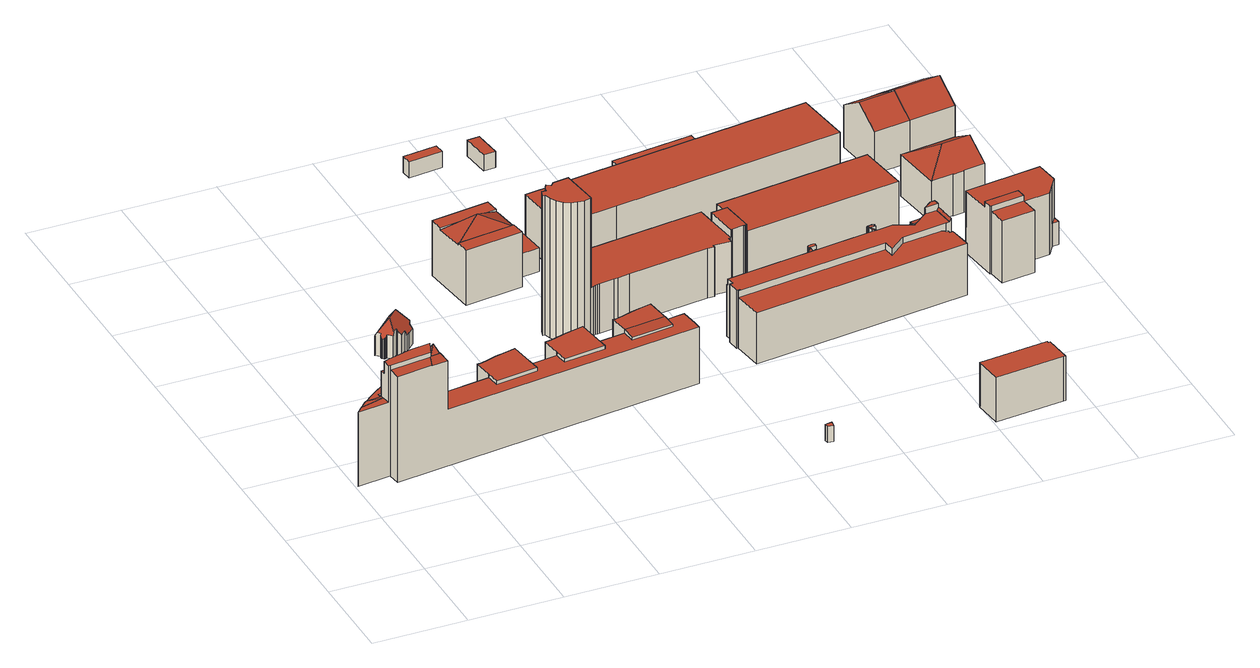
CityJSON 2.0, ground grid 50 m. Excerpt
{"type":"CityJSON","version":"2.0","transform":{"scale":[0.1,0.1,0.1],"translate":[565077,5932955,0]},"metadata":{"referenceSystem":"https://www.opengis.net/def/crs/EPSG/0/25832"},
"CityObjects":{
"building1":{"type":"Building","attributes":{"Gemeindeschluessel":"02000000","Geometrietyp2DReferenz":"3000","function":"31001_2500","roofType":"3500","measuredHeight":5.28,"storeysAboveGround":1},"geometry":[{"type":"MultiSurface","lod":"2","boundaries":[[[0,1,2,3,4]],[[2,5,3]],[[6,2,1]],[[6,7,8,5,2]],[[9,0,4,10]],[[11,8,7,12]],[[9,10,11,12]],[[11,10,4,3,5,8]],[[9,12,7,6,1,0]]],"semantics":{"surfaces":[{"type":"RoofSurface"},{"type":"WallSurface"},{"type":"GroundSurface"}],"values":[0,0,0,0,1,1,2,1,1]}}]},
"building2":{"type":"Building","attributes":{"name":"Wasserschutzpolizei","Gemeindeschluessel":"02000000","Geometrietyp2DReferenz":"3000","function":"31001_3070","roofType":"3200","measuredHeight":19.87,"storeysAboveGround":2},"geometry":[{"type":"MultiSurface","lod":"2","boundaries":[[[13,14,15,16,17,18,19,20]],[[21,22,23,24,25,26,27,28,29,30,31,14,13]],[[32,33,34,35,36,37,38,39,16,15]],[[40,20,19,41]],[[41,19,18,42]],[[42,18,17,43]],[[44,30,29,45]],[[45,29,28,46]],[[46,28,27,47]],[[47,27,26,48]],[[48,26,25,49]],[[49,25,24,50]],[[50,24,23,51]],[[51,23,22,52]],[[52,22,21,53]],[[54,55,56,57]],[[57,56,58,59]],[[59,58,60,61]],[[61,60,62,63]],[[64,65,66,67]],[[67,66,68,69]],[[69,68,70,71]],[[72,39,38,73]],[[73,38,37,74]],[[74,37,36,75]],[[75,36,35,76]],[[76,35,34,77]],[[77,34,33,78]],[[79,80,81,82]],[[82,81,83,84]],[[84,83,85,86]],[[64,67,69,71,44,45,46,47,48,49,50,51,52,53,40,41,42,43,72,73,74,75,76,77,78,54,57,59,61,63,79,82,84,86]],[[65,64,86,85]],[[80,79,63,62]],[[54,78,33,32,55]],[[44,71,70,31,30]],[[40,53,21,13,20]],[[72,43,17,16,39]],[[80,62,60,58,56,55,32,15,14,31,70,68,66,65,85,83,81]]],"semantics":{"surfaces":[{"type":"RoofSurface"},{"type":"WallSurface"},{"type":"GroundSurface"}],"values":[0,0,0,1,1,1,1,1,1,1,1,1,1,1,1,1,1,1,1,1,1,1,1,1,1,1,1,1,1,1,1,2,1,1,1,1,1,1,0]}}]},
"building3":{"type":"Building","attributes":{"Gemeindeschluessel":"02000000","Geometrietyp2DReferenz":"3000","function":"31001_2010","roofType":"1000","measuredHeight":63.84,"storeysAboveGround":16},"geometry":[{"type":"MultiSurface","lod":"2","boundaries":[[[87,88,89,90]],[[87,91,92,88]],[[93,94,95,96,97,98]],[[99,100,101,102,103,104,105,106]],[[107,108,109,110,111]],[[112,113,114,109,115]],[[116,117,118]],[[119,116,118]],[[120,121,122,123,124]],[[125,126,127]],[[116,128,117]],[[119,128,116]],[[129,130,126]],[[125,129,126]],[[131,132,133]],[[134,135,136,137,138,139]],[[90,140,141,87]],[[98,142,93]],[[143,144,145,146]],[[146,145,147,148]],[[148,147,149,150]],[[150,149,151,152]],[[152,151,153,154]],[[154,153,155,156]],[[124,157,158,120]],[[97,159,142,98]],[[96,95,160]],[[161,94,93]],[[162,106,105,163]],[[163,105,104,164]],[[110,118,117,103,102]],[[110,102,101,111]],[[109,108,115]],[[96,159,97]],[[109,114,110]],[[118,110,114,113,119]],[[165,123,122,166]],[[166,122,121,167]],[[168,127,126]],[[169,130,129,170]],[[171,132,131,172]],[[173,174,175,176]],[[176,175,177,178]],[[178,177,179,180]],[[180,179,181,182]],[[182,181,183,184]],[[184,183,185,186]],[[187,188,189,190]],[[190,189,191,192]],[[192,191,193,194]],[[195,196,197,198]],[[198,197,199,200]],[[200,199,201,202]],[[202,201,203,204]],[[205,206,207,208]],[[208,207,209,210]],[[210,209,211,212]],[[213,214,215,216]],[[216,215,217,218]],[[218,217,219,220]],[[220,219,221,222]],[[222,221,223,224]],[[224,223,225,226]],[[138,227,228,139]],[[229,136,135,230]],[[230,135,134,231]],[[231,134,139,232]],[[233,234,235,236]],[[237,238,239,240]],[[168,126,241,242,243,158,157,155,153,151,149,147,145,144,244,245,161,93,142,159,96,160]],[[193,191,189,188,246,185,183,181,179,177,175,174]],[[186,185,246,247]],[[248,193,174,173]],[[236,235,249,112,115,108,107,250]],[[251,252,253,243,242,133,132,171]],[[164,104,103,117,128,125,127,168,160,95,94,161,245,92,91,254]],[[249,235,234,255,229,230,231,232,205,208,210,212,187,190,192,194,251,171,172,256,169,170]],[[257,258,259,260,261,143,146,148,150,152,154,156,165,166,167,253,252,248,173,176,178,180,182,184,186,247,262,237,240,195,198,200,202,204,263,264,213,216,218,220,222,224,226,265,266,233,236,250]],[[162,163,164,254]],[[211,209,207,206,267,203,201,199,197,196,239,238]],[[261,260,89,88,92,245,244]],[[143,261,244,144]],[[256,172,131,133,242,241]],[[268,99,106,162,254,91,87,141]],[[257,250,107,111,101,100]],[[249,170,129,125,128,119,113,112]],[[248,252,251,194,193]],[[262,247,246,188,187,212,211]],[[203,267,263,204]],[[211,238,237,262]],[[264,263,267,206,205,232,139]],[[227,138,137,265,226,225]],[[214,213,264,139,228]],[[233,266,255,234]],[[266,265,137,136,229,255]],[[239,196,195,240]],[[241,126,130,169,256]],[[253,167,121,120,158,243]],[[165,156,155,157,124,123]],[[260,259,269,140,90,89]],[[258,257,100,99,268,270]],[[269,259,258,270]],[[214,228,227,225,223,221,219,217,215]],[[269,270,268,141,140]]],"semantics":{"surfaces":[{"type":"RoofSurface"},{"type":"WallSurface"},{"type":"GroundSurface"}],"values":[0,0,0,0,0,0,0,0,0,0,0,0,0,0,0,0,1,1,1,1,1,1,1,1,1,1,1,1,1,1,1,1,1,1,1,1,1,1,1,1,1,1,1,1,1,1,1,1,1,1,1,1,1,1,1,1,1,1,1,1,1,1,1,1,1,1,1,1,1,0,0,1,1,1,1,1,0,2,0,0,1,1,1,1,1,1,1,1,1,1,1,1,1,1,1,1,1,1,1,1,1,1,0,0]}}]},
"building4":{"type":"Building","attributes":{"Gemeindeschluessel":"02000000","Geometrietyp2DReferenz":"3000","function":"31001_2010","roofType":"3500","measuredHeight":38.04,"storeysAboveGround":7},"geometry":[{"type":"MultiSurface","lod":"2","boundaries":[[[271,272,273,274]],[[275,276,277]],[[278,275,277]],[[279,280,281,275,278]],[[282,283,284,285]],[[281,286,287,288,289,276,275]],[[290,291,292,293,294,295,296,297]],[[298,274,273,299]],[[276,272,271,277]],[[279,285,284,280]],[[300,283,282,301]],[[297,288,287,290]],[[302,296,295,303]],[[303,295,294,304]],[[304,294,293,305]],[[305,293,292,306]],[[306,292,291,307]],[[301,282,285,279,278,277,271,274,298]],[[308,300,301,298,299,309,302,303,304,305,306,307]],[[309,299,273,272,276,289]],[[300,308,286,281,280,284,283]],[[308,307,291,290,287,286]],[[302,309,289,288,297,296]]],"semantics":{"surfaces":[{"type":"RoofSurface"},{"type":"WallSurface"},{"type":"GroundSurface"}],"values":[0,0,0,0,0,0,0,1,1,1,1,1,1,1,1,1,1,1,2,1,1,1,1]}}]},
"building5":{"type":"Building","attributes":{"Gemeindeschluessel":"02000000","Geometrietyp2DReferenz":"3000","function":"31001_2440","roofType":"1000","measuredHeight":9.09,"storeysAboveGround":1},"geometry":[{"type":"MultiSurface","lod":"2","boundaries":[[[310,311,312,313]],[[314,315,316,317]],[[317,316,311,310]],[[316,315,312,311]],[[315,314,313,312]],[[314,317,310,313]]],"semantics":{"surfaces":[{"type":"GroundSurface"},{"type":"RoofSurface"},{"type":"WallSurface"}],"values":[0,1,2,2,2,2]}}]},
"building6":{"type":"Building","attributes":{"Gemeindeschluessel":"02000000","Geometrietyp2DReferenz":"3000","function":"31001_2440","roofType":"1000","measuredHeight":9,"storeysAboveGround":1},"geometry":[{"type":"MultiSurface","lod":"2","boundaries":[[[318,319,320,321]],[[322,323,324,325]],[[325,324,319,318]],[[324,323,320,319]],[[323,322,321,320]],[[322,325,318,321]]],"semantics":{"surfaces":[{"type":"GroundSurface"},{"type":"RoofSurface"},{"type":"WallSurface"}],"values":[0,1,2,2,2,2]}}]},
"building7":{"type":"Building","attributes":{"Gemeindeschluessel":"02000000","Geometrietyp2DReferenz":"3000","function":"31001_2010","roofType":"1000","measuredHeight":78.41,"storeysAboveGround":21},"geometry":[{"type":"MultiSurface","lod":"2","boundaries":[[[326,327,328,329]],[[330,331,332,333,334,335,336,337,338,339,340,341,342]],[[343,344,345,346,347,348,349]],[[350,351,352,353]],[[353,352,354,355]],[[356,357,358,359]],[[359,358,360,361]],[[361,360,362,363]],[[347,364,365,366,348]],[[367,368,369,370]],[[370,369,371,372]],[[372,371,373,374]],[[374,373,375,376]],[[377,378,379,380]],[[380,379,381,382]],[[329,383,384,326]],[[348,366,385,349]],[[386,387,388,389]],[[389,388,390,391]],[[392,393,394,395]],[[395,394,396,397]],[[397,396,398,399]],[[399,398,400,401]],[[401,400,402,403]],[[403,402,404,405]],[[405,404,406,407]],[[408,409,410,411]],[[411,410,412,413]],[[414,415,416,417]],[[326,384,342,341,327]],[[418,340,339,419]],[[419,339,338,420]],[[420,338,337,421]],[[421,337,336,422]],[[422,336,335,423]],[[423,335,334,424]],[[424,334,333,425]],[[425,333,332,426]],[[426,332,331,427]],[[428,330,342,384]],[[429,345,344,430]],[[430,344,343,431]],[[432,346,345,429]],[[433,434,435,436]],[[436,435,437,438]],[[439,440,441,442]],[[383,329,328,443,382,381]],[[392,395,397,399,401,403,405,407,408,411,413,414,417,439,442,433,436,438,367,370,372,374,376,444,350,353,355,445,356,359,361,363,432,429,430,431,386,389,391,377,380,382,443,418,419,420,421,422,423,424,425,426,427]],[[375,373,371,369,368,437,435,434,446,365,364,362,360,358,357,447,354,352,351,448]],[[449,441,440,416,415,412,410,409,406,404,402,400,398,396,394,393,428,384,383,381,379,378,390,388,387,385,366]],[[386,431,343,349,385,387]],[[406,409,408,407]],[[433,442,441,449,446,434]],[[418,443,328,327,341,340]],[[416,440,439,417]],[[412,415,414,413]],[[392,427,331,330,428,393]],[[390,378,377,391]],[[375,448,444,376]],[[437,368,367,438]],[[449,366,365,446]],[[432,363,362,364,347,346]],[[447,357,356,445]],[[354,447,445,355]],[[448,351,350,444]]],"semantics":{"surfaces":[{"type":"RoofSurface"},{"type":"WallSurface"},{"type":"GroundSurface"}],"values":[0,0,0,1,1,1,1,1,1,1,1,1,1,1,1,1,1,1,1,1,1,1,1,1,1,1,1,1,1,1,1,1,1,1,1,1,1,1,1,1,1,1,1,1,1,1,1,2,0,0,1,1,1,1,1,1,1,1,1,1,1,1,1,1,1]}}]},
"building8":{"type":"Building","attributes":{"Gemeindeschluessel":"02000000","Geometrietyp2DReferenz":"3000","function":"31001_2440","roofType":"1000","measuredHeight":9,"storeysAboveGround":1},"geometry":[{"type":"MultiSurface","lod":"2","boundaries":[[[450,451,452,453]],[[454,455,456,457]],[[457,456,451,450]],[[456,455,452,451]],[[455,454,453,452]],[[454,457,450,453]]],"semantics":{"surfaces":[{"type":"GroundSurface"},{"type":"RoofSurface"},{"type":"WallSurface"}],"values":[0,1,2,2,2,2]}}]},
"building9":{"type":"Building","attributes":{"Gemeindeschluessel":"02000000","Geometrietyp2DReferenz":"3000","function":"31001_2010","roofType":"1000","measuredHeight":36.04,"storeysAboveGround":7},"geometry":[{"type":"MultiSurface","lod":"2","boundaries":[[[458,459,460,461]],[[462,458,461]],[[458,463,464,465,466,467,459]],[[468,469,470,471,472,473,474,475,476]],[[462,477,463,458]],[[478,479,480,481,482,483,484,485]],[[486,487,488,489]],[[490,487,486]],[[490,491,492,493,494,487]],[[495,496,497,498,499,500,501,502]],[[503,504,505]],[[506,507,508,509,510,511]],[[512,513,514,515,516,517,518,519]],[[520,521,522]],[[523,524,525,526]],[[527,528,529,530]],[[530,529,531,532]],[[532,531,533,534]],[[534,533,524,523]],[[535,536,537,538]],[[538,537,539,540]],[[540,539,541,542]],[[543,544,545,546]],[[546,545,547,548]],[[548,547,549,550]],[[550,549,551,552]],[[460,553,554,461]],[[555,476,475,556]],[[556,475,474,557]],[[557,474,473,558]],[[558,473,472,559]],[[559,472,471,560]],[[465,470,469,466]],[[561,468,476,555]],[[562,484,483,563]],[[563,483,482,564]],[[564,482,481,565]],[[462,478,485,477]],[[566,567,568,569]],[[569,568,570,571]],[[571,570,572,573]],[[573,572,574,575]],[[494,576,487]],[[577,488,487]],[[479,578,486,489,480]],[[490,486,578]],[[505,490,579]],[[579,580,503,505]],[[581,493,492,582]],[[583,584,585,586]],[[586,585,587,588]],[[522,589,590,520]],[[591,592,593,594]],[[594,593,595,596]],[[596,595,597,598]],[[598,597,599,600]],[[601,501,500,602]],[[602,500,499,603]],[[513,498,497,514]],[[504,496,495,505]],[[505,495,502,604]],[[511,605,606,506]],[[607,608,609,610]],[[611,612,613,614]],[[614,613,615,616]],[[617,509,508,618]],[[618,508,507,619]],[[620,621,622,623]],[[623,622,624,625]],[[625,624,626,627]],[[627,626,628,629]],[[629,628,630,631]],[[632,633,621,620]],[[634,519,518,635]],[[635,518,517,636]],[[637,512,519,634]],[[515,638,639,516]],[[600,599,640,641]],[[640,599,597,595,593,592,590,589,583,586,588,642]],[[587,585,584,643,606,605,644,580,579,490,578,645,525,524,533,531,529,528,646]],[[527,530,532,534,523,526,535,538,540,542,632,620,623,625,627,629,631,543,546,548,550,552,647,561,555,556,557,558,559,560,648,562,563,564,565,649,650,651,566,569,571,573,575,581,582,652,601,602,603,637,634,635,636,653,607,610,611,614,616,617,618,619,654,591,594,596,598,600,641]],[[655,609,608,639,638,656]],[[645,578,479,478,462,461,554,657]],[[587,646,642,588]],[[527,641,640,642,646,528]],[[647,552,551,553,460,459,467]],[[562,648,464,463,477,485,484]],[[604,502,501,601,652,658]],[[591,654,643,521,520,590,592]],[[580,644,659,660,656,638,515,514,497,496,504,503]],[[653,636,517,516,639]],[[617,616,615,661,510,509]],[[611,610,609,655,662,612]],[[639,608,607,653]],[[659,644,605,511,510,661]],[[662,655,656,660]],[[654,619,507,506,606,643]],[[643,584,583,589,522,521]],[[637,603,499,498,513,512]],[[652,582,492,491,658]],[[663,651,650,664]],[[650,649,489,488,577,664]],[[581,575,574,576,494,493]],[[567,566,651,663]],[[649,565,481,480,489]],[[648,560,471,470,465,464]],[[561,647,467,466,469,468]],[[544,543,631,630]],[[633,632,542,541]],[[535,526,525,645,657,536]],[[662,660,659,661,615,613,612]],[[604,658,491,490,505]],[[567,663,664,577,487,576,574,572,570,568]],[[633,541,539,537,536,657,554,553,551,549,547,545,544,630,628,626,624,622,621]]],"semantics":{"surfaces":[{"type":"RoofSurface"},{"type":"WallSurface"},{"type":"GroundSurface"}],"values":[0,0,0,0,0,0,0,0,0,0,0,0,0,0,1,1,1,1,1,1,1,1,1,1,1,1,1,1,1,1,1,1,1,1,1,1,1,1,1,1,1,1,1,1,1,1,1,1,1,1,1,1,1,1,1,1,1,1,1,1,1,1,1,1,1,1,1,1,1,1,1,1,1,1,1,1,1,1,0,0,2,0,1,1,1,1,1,1,1,1,1,1,1,1,1,1,1,1,1,1,1,1,1,1,1,1,1,1,1,1,0,0,0,0]}}]},
"building10":{"type":"Building","attributes":{"Gemeindeschluessel":"02000000","Geometrietyp2DReferenz":"3000","function":"31001_2010","roofType":"1000","measuredHeight":28.33,"storeysAboveGround":7},"geometry":[{"type":"MultiSurface","lod":"2","boundaries":[[[665,666,667,668,669,670]],[[671,672,673,674,675,676]],[[671,670,669,672]],[[672,669,668,673]],[[673,668,667,674]],[[674,667,666,675]],[[675,666,665,676]],[[676,665,670,671]]],"semantics":{"surfaces":[{"type":"RoofSurface"},{"type":"GroundSurface"},{"type":"WallSurface"}],"values":[0,1,2,2,2,2,2,2]}}]},
"building11":{"type":"Building","attributes":{"Gemeindeschluessel":"02000000","Geometrietyp2DReferenz":"3000","function":"31001_1120","roofType":"1000","measuredHeight":24.95,"storeysAboveGround":7},"geometry":[{"type":"MultiSurface","lod":"2","boundaries":[[[677,678,679,680,681,682,683]],[[684,685,686,687,688,689,690]],[[684,683,682,685]],[[685,682,681,686]],[[686,681,680,687]],[[687,680,679,688]],[[688,679,678,689]],[[689,678,677,690]],[[690,677,683,684]]],"semantics":{"surfaces":[{"type":"RoofSurface"},{"type":"GroundSurface"},{"type":"WallSurface"}],"values":[0,1,2,2,2,2,2,2,2]}}]},
"building12":{"type":"Building","attributes":{"Gemeindeschluessel":"02000000","Geometrietyp2DReferenz":"3000","function":"51009_1610","roofType":"3200","measuredHeight":8.56},"geometry":[{"type":"MultiSurface","lod":"2","boundaries":[[[691,692,693,694]],[[695,691,694]],[[696,692,691,695]],[[696,693,692]],[[697,693,696,698]],[[699,700,697,698]],[[699,698,696,695]],[[700,699,695,694]],[[697,700,694,693]]],"semantics":{"surfaces":[{"type":"RoofSurface"},{"type":"WallSurface"},{"type":"GroundSurface"}],"values":[0,0,0,0,1,2,1,1,1]}}]},
"building13":{"type":"Building","attributes":{"Gemeindeschluessel":"02000000","Geometrietyp2DReferenz":"3000","function":"31001_2080","roofType":"1000","measuredHeight":12.45,"storeysAboveGround":2},"geometry":[{"type":"MultiSurface","lod":"2","boundaries":[[[701,702,703,704]],[[705,706,707,708]],[[705,704,703,706]],[[706,703,702,707]],[[707,702,701,708]],[[708,701,704,705]]],"semantics":{"surfaces":[{"type":"RoofSurface"},{"type":"GroundSurface"},{"type":"WallSurface"}],"values":[0,1,2,2,2,2]}}]},
"building14":{"type":"Building","attributes":{"Gemeindeschluessel":"02000000","Geometrietyp2DReferenz":"3000","function":"31001_2010","roofType":"1000","measuredHeight":29.24,"storeysAboveGround":6},"geometry":[{"type":"MultiSurface","lod":"2","boundaries":[[[418,709,710,443]],[[711,712,713,420]],[[420,713,714,419]],[[419,714,709,418]],[[715,716,710,709,714,713,712]],[[711,420,419,418,443,717,718]],[[711,718,715,712]],[[718,717,716,715]],[[717,443,710,716]]],"semantics":{"surfaces":[{"type":"WallSurface"},{"type":"RoofSurface"},{"type":"GroundSurface"}],"values":[0,0,0,0,1,2,0,0,0]}}]},
"building15":{"type":"Building","attributes":{"Gemeindeschluessel":"02000000","Geometrietyp2DReferenz":"3000","function":"31001_2010","roofType":"1000","measuredHeight":37.81,"storeysAboveGround":9},"geometry":[{"type":"MultiSurface","lod":"2","boundaries":[[[719,720,721,722,723,724]],[[725,726,727,728]],[[729,730,731]],[[732,724,723,733]],[[733,723,722,734]],[[727,722,721,728]],[[735,720,719,736]],[[737,726,725,738]],[[730,739,740,731]],[[741,742,743,737,738,735,736,744,745,746,747]],[[748,749,740,739,750,751,752,732,733,734]],[[752,751,745,744]],[[748,734,722,743,742]],[[749,748,742,741]],[[741,747,729,731,740,749]],[[747,746,750,739,730,729]],[[751,750,746,745]],[[735,738,725,728,721,720]],[[737,743,722,727,726]],[[744,736,719,724,732,752]]],"semantics":{"surfaces":[{"type":"RoofSurface"},{"type":"WallSurface"},{"type":"GroundSurface"}],"values":[0,0,0,1,1,1,1,1,1,2,0,1,1,1,1,1,1,1,1,1]}}]},
"building16":{"type":"Building","attributes":{"Gemeindeschluessel":"02000000","Geometrietyp2DReferenz":"3000","function":"31001_2010","roofType":"3200","measuredHeight":32.12,"storeysAboveGround":6},"geometry":[{"type":"MultiSurface","lod":"2","boundaries":[[[753,754,755,756,757]],[[755,758,759,756]],[[760,761,762,763,764,758,755,754]],[[765,753,757,766]],[[767,764,763,768]],[[768,763,762,769]],[[769,762,761,770]],[[770,761,760,771]],[[765,766,772,767,768,769,770,771]],[[767,772,759,758,764]],[[765,771,760,754,753]],[[772,766,757,756,759]]],"semantics":{"surfaces":[{"type":"RoofSurface"},{"type":"WallSurface"},{"type":"GroundSurface"}],"values":[0,0,0,1,1,1,1,1,2,1,1,1]}}]},
"building17":{"type":"Building","attributes":{"Gemeindeschluessel":"02000000","Geometrietyp2DReferenz":"3000","function":"31001_2010","roofType":"3100","measuredHeight":32.71,"storeysAboveGround":5},"geometry":[{"type":"MultiSurface","lod":"2","boundaries":[[[773,774,775,776,777]],[[778,774,773,779]],[[780,777,776,781]],[[781,776,775,782]],[[783,778,779,784]],[[784,779,773,777,780]],[[782,775,774,778,783]],[[782,783,784,780,781]]],"semantics":{"surfaces":[{"type":"RoofSurface"},{"type":"WallSurface"},{"type":"GroundSurface"}],"values":[0,0,1,1,1,1,1,2]}}]},
"building18":{"type":"Building","attributes":{"Gemeindeschluessel":"02000000","Geometrietyp2DReferenz":"3000","function":"31001_3030","roofType":"3100","measuredHeight":33.08,"storeysAboveGround":5},"geometry":[{"type":"MultiSurface","lod":"2","boundaries":[[[785,786,787,775]],[[782,775,787,788]],[[783,782,788,789]],[[790,789,788,787,786]],[[778,783,789,790]],[[782,783,778,785,775]],[[778,790,786,785]]],"semantics":{"surfaces":[{"type":"RoofSurface"},{"type":"WallSurface"},{"type":"GroundSurface"}],"values":[0,1,2,1,1,1,0]}}]}
},
"vertices":[
[402,1158,75],[403,1160,77],[404,1206,110],[382,1165,77],[382,1163,75],[405,1253,77],[425,1248,77],[426,1249,75],[405,1255,75],[402,1158,57],[382,1163,57],[405,1255,57],[426,1249,57],
[550,1755,181],[612,1755,248],[668,1810,248],[669,1883,171],[668,1883,170],[659,1881,162],[651,1876,159],[540,1765,159],[562,1743,181],[559,1738,173],[558,1733,166],[559,1727,161],[562,1723,159],[567,1719,161],[572,1718,166],[578,1719,173],[583,1722,181],[605,1699,181],[612,1706,196],[740,1810,171],[740,1813,168],[739,1817,164],[738,1821,162],[736,1824,160],[733,1828,159],[686,1875,160],[678,1881,163],[540,1765,50],[651,1876,50],[659,1881,50],[668,1883,50],[605,1699,50],[583,1722,50],[578,1719,50],[572,1718,50],[567,1719,50],[562,1723,50],[559,1727,50],[558,1733,50],[559,1738,50],[562,1743,50],[740,1809,50],[740,1809,169],[739,1805,166],[739,1805,50],[738,1801,163],[738,1801,50],[736,1797,161],[736,1797,50],[734,1793,160],[734,1793,50],[685,1745,50],[685,1745,160],[661,1722,159],[661,1722,50],[638,1722,184],[638,1722,50],[633,1727,196],[633,1727,50],[678,1881,50],[686,1875,50],[733,1828,50],[736,1824,50],[738,1821,50],[739,1817,50],[740,1813,50],[744,1783,50],[744,1783,136],[715,1754,136],[715,1754,50],[713,1755,140],[713,1755,50],[694,1736,140],[694,1736,50],
[170,848,434],[82,858,433],[74,850,433],[38,814,434],[168,869,433],[83,859,433],[167,877,427],[168,869,430],[268,882,430],[295,893,427],[374,924,419],[164,897,419],[177,800,641],[185,801,641],[185,800,641],[407,828,641],[437,904,641],[334,891,641],[205,857,641],[171,844,641],[193,732,615],[380,756,615],[392,788,615],[407,828,615],[185,800,615],[468,767,612],[459,835,619],[407,828,619],[380,756,612],[438,868,658],[437,904,614],[407,828,614],[459,835,614],[441,982,419],[471,993,419],[512,1100,403],[461,1084,402],[429,1073,402],[450,906,431],[441,914,427],[437,904,431],[450,906,614],[448,920,426],[442,919,426],[444,952,424],[447,953,424],[443,964,422],[1522,970,352],[1747,999,352],[1738,1069,358],[1737,1069,358],[1737,1070,358],[1514,1041,358],[38,814,436],[170,848,436],[164,897,427],[161,925,20],[161,925,427],[170,932,427],[170,932,20],[208,959,427],[208,959,20],[256,990,427],[256,990,20],[306,1018,427],[306,1018,20],[358,1044,427],[358,1044,20],[411,1066,427],[411,1066,20],[429,1073,427],[441,982,427],[374,924,427],[268,882,427],[168,869,427],[171,844,576],[205,857,576],[334,891,576],[461,1084,20],[512,1100,20],[471,993,20],[437,904,427],[442,919,339],[448,920,339],[447,953,339],[444,952,339],[751,1050,20],[751,1050,359],[758,1051,359],[758,1051,20],[758,1047,359],[758,1047,20],[809,1060,359],[809,1060,20],[860,1077,359],[860,1077,20],[913,1090,359],[913,1090,20],[971,1103,359],[971,1103,20],[988,973,339],[988,973,359],[997,903,359],[997,903,339],[773,875,359],[773,875,339],[764,945,359],[764,945,339],[1133,1096,20],[1133,1096,358],[1183,1108,358],[1183,1108,20],[1236,1125,358],[1236,1125,20],[1288,1138,358],[1288,1138,20],[1346,1151,358],[1346,1151,20],[1363,1021,339],[1363,1021,358],[1372,951,358],[1372,951,339],[1148,923,358],[1148,923,339],[1139,993,358],[1139,993,339],[1501,1146,20],[1501,1146,359],[1508,1147,359],[1508,1147,20],[1508,1143,359],[1508,1143,20],[1558,1156,359],[1558,1156,20],[1610,1172,359],[1610,1172,20],[1663,1186,359],[1663,1186,20],[1721,1199,359],[1721,1199,20],[1737,1070,359],[1514,1041,359],[1738,1069,339],[1747,999,339],[1522,970,339],[1514,1041,339],[1856,983,20],[1856,983,339],[1860,945,339],[1860,945,20],[1126,1098,20],[1126,1098,358],[1133,1099,358],[1133,1099,20],[447,931,427],[443,964,427],[436,980,427],[116,889,427],[83,859,427],[987,973,359],[987,973,20],[764,945,20],[468,767,339],[193,732,20],[466,907,339],[466,907,20],[436,980,20],[168,869,576],[1843,1082,339],[447,931,339],[185,801,20],[6,778,20],[32,807,20],[74,850,20],[116,889,20],[1139,993,20],[1362,1021,20],[1514,1041,20],[1737,1069,20],[1843,1082,20],[1362,1021,358],[177,800,436],[32,807,436],[6,778,436],
[1107,2266,331],[1417,2305,331],[1407,2381,331],[1098,2341,331],[1272,2206,402],[1417,2305,320],[1107,2266,320],[1128,2108,320],[1128,2107,320],[1437,2147,320],[1437,2147,321],[1137,2032,331],[1447,2071,331],[1437,2147,331],[1128,2107,331],[1436,2157,320],[1437,2157,320],[1419,2295,320],[1418,2295,320],[1437,2157,155],[1449,2159,155],[1451,2149,155],[1578,2165,155],[1558,2323,155],[1430,2307,155],[1432,2297,155],[1419,2295,155],[1098,2341,22],[1407,2381,22],[1447,2071,22],[1137,2032,22],[1432,2297,22],[1430,2307,22],[1558,2323,22],[1578,2165,22],[1451,2149,22],[1449,2159,22],[1436,2157,22],[1418,2295,22],
[2231,235,25],[2227,205,25],[2197,209,25],[2194,231,25],[2194,231,116],[2197,209,116],[2227,205,116],[2231,235,116],
[1358,3179,20],[1352,3236,20],[1534,3257,20],[1540,3200,20],[1540,3200,110],[1534,3257,110],[1352,3236,110],[1358,3179,110],
[2329,1841,94],[2416,1852,94],[2404,1945,94],[2317,1934,94],[2352,1664,343],[2356,1664,343],[2356,1666,343],[2419,1674,343],[2420,1672,343],[2426,1673,343],[2425,1675,343],[2436,1676,343],[2438,1676,343],[2436,1699,343],[2429,1749,343],[2416,1852,343],[2329,1841,343],[1490,1740,94],[1460,1736,94],[1452,1735,94],[1455,1731,94],[1454,1730,94],[1536,1741,94],[1535,1745,94],[1372,1681,20],[1372,1681,804],[1394,1678,804],[1394,1678,20],[1403,1708,804],[1403,1708,20],[1436,1711,20],[1436,1711,804],[1440,1715,804],[1440,1715,20],[1446,1722,804],[1446,1722,20],[1451,1727,804],[1451,1727,20],[1454,1730,804],[1536,1741,804],[1536,1741,298],[1455,1532,20],[1455,1532,804],[1425,1550,804],[1425,1550,20],[1400,1575,804],[1400,1575,20],[1382,1605,804],[1382,1605,20],[1371,1642,804],[1371,1642,20],[1645,1849,20],[1645,1849,298],[1655,1851,298],[1655,1851,20],[1679,1854,298],[1679,1854,20],[2317,1934,298],[2329,1841,298],[1535,1745,298],[1536,1745,20],[1536,1745,298],[1525,1829,298],[1525,1829,20],[1525,1834,298],[1525,1834,20],[2349,1664,20],[2349,1664,298],[2349,1665,298],[2349,1665,20],[2339,1664,298],[2339,1664,20],[2338,1635,298],[2338,1635,20],[2246,1638,298],[2246,1638,20],[2246,1627,298],[2246,1627,20],[2246,1622,298],[2246,1622,20],[2211,1624,298],[2211,1624,20],[1778,1569,20],[1778,1569,298],[1715,1561,298],[1715,1561,20],[1693,1558,298],[1693,1558,20],[1610,1547,20],[1610,1547,298],[1604,1547,298],[1604,1547,20],[2429,1749,20],[2436,1699,20],[2438,1676,20],[2436,1676,20],[2425,1675,20],[2426,1673,20],[2420,1672,20],[2419,1674,20],[2356,1666,20],[2356,1664,20],[2352,1664,298],[1452,1735,20],[1460,1736,20],[1490,1740,20],[1455,1731,20],[1555,1528,20],[1555,1528,804],[1523,1521,804],[1523,1521,20],[1488,1523,804],[1488,1523,20],[1590,1545,20],[1590,1545,298],[1579,1539,298],[1579,1539,20],[2404,1945,20],[1359,1641,20],[1414,1727,20],[1562,1531,804],[1414,1727,804],[1359,1641,804],[1562,1531,298],
[1705,3091,20],[1690,3243,20],[1754,3248,20],[1770,3096,20],[1770,3096,110],[1754,3248,110],[1690,3243,110],[1705,3091,110],
[2619,1341,359],[2598,1353,283],[2596,1353,279],[2551,1316,279],[2667,1331,279],[2660,1361,284],[2659,1361,284],[2659,1362,279],[2622,1357,279],[2622,1356,283],[2620,1366,349],[2622,1357,349],[2659,1362,349],[2658,1371,349],[2660,1375,349],[2651,1380,349],[2641,1381,349],[2628,1378,349],[2617,1369,349],[2663,1361,279],[2667,1331,313],[2953,1368,313],[2949,1398,313],[2851,1385,313],[2854,1364,313],[2677,1341,313],[2674,1363,313],[2663,1361,313],[2953,1368,356],[2959,1400,349],[2949,1399,356],[2949,1398,356],[2974,1370,348],[3003,1398,320],[3002,1405,318],[2987,1403,329],[2987,1404,329],[3066,1382,314],[3244,1405,314],[3290,1442,309],[3276,1441,309],[3276,1440,309],[3178,1427,309],[3181,1405,313],[3051,1389,313],[3163,1338,311],[3244,1405,311],[3066,1382,311],[3324,1293,346],[3333,1294,364],[3324,1368,363],[3325,1368,365],[3319,1414,365],[3309,1413,346],[3275,1449,279],[3276,1441,279],[3290,1442,279],[3303,1453,279],[3302,1464,279],[3289,1464,279],[3279,1460,279],[3272,1453,279],[3307,1273,279],[3305,1290,279],[3278,1287,279],[2142,1219,24],[2142,1219,348],[2159,1221,348],[2159,1221,24],[2157,1151,24],[2157,1151,348],[2168,1152,348],[2168,1152,24],[2167,1154,348],[2167,1154,24],[2150,1152,348],[2150,1152,24],[2152,1274,24],[2152,1274,312],[2200,1280,312],[2200,1280,24],[2197,1302,305],[2197,1302,24],[2295,1314,305],[2295,1314,24],[2332,1319,24],[2332,1319,305],[2348,1321,305],[2348,1321,24],[2350,1300,312],[2350,1300,24],[2527,1322,312],[2527,1322,24],[2524,1344,305],[2524,1344,24],[2596,1353,305],[2551,1316,315],[2617,1369,24],[2628,1378,24],[2641,1381,24],[2651,1380,24],[2660,1375,24],[2658,1371,24],[2620,1366,24],[2674,1363,24],[2677,1341,24],[2854,1364,24],[2851,1385,24],[2952,1418,24],[2952,1418,349],[2962,1422,349],[2962,1422,24],[2975,1422,349],[2975,1422,24],[2988,1417,349],[2988,1417,24],[2985,1413,349],[2985,1413,24],[2987,1404,349],[2949,1399,349],[2953,1368,348],[3066,1382,348],[3163,1338,348],[2987,1403,24],[3002,1405,24],[3065,1260,312],[3065,1260,348],[2976,1187,348],[2976,1187,312],[2968,1247,348],[2968,1247,312],[3278,1287,312],[3307,1273,312],[3309,1261,24],[3309,1261,312],[3327,1263,312],[3327,1263,24],[3341,1160,312],[3341,1160,24],[3343,1142,312],[3343,1142,24],[3344,1134,312],[3344,1134,24],[3181,1405,24],[3178,1427,24],[3276,1440,24],[3051,1389,311],[3309,1413,348],[3324,1293,348],[3315,1458,24],[3315,1458,349],[3312,1455,349],[3312,1455,24],[3314,1444,24],[3314,1444,384],[3316,1427,384],[3316,1427,24],[3317,1427,384],[3317,1427,24],[3325,1368,24],[3324,1368,24],[3333,1294,24],[2290,1328,24],[2290,1328,300],[2298,1335,298],[2298,1335,24],[2307,1339,298],[2307,1339,24],[2321,1339,298],[2321,1339,24],[2333,1333,300],[2333,1333,24],[2331,1329,301],[2331,1329,24],[2293,1325,24],[2293,1325,301],[3272,1453,24],[3279,1460,24],[3289,1464,24],[3275,1449,24],[3303,1453,349],[3302,1464,349],[2178,985,312],[2178,985,24],[2157,1144,312],[3305,1290,348],[3244,1405,348],[2153,1265,348],[2157,1144,348],[2622,1356,24],[2659,1361,24],[2949,1398,24],[2948,1407,24],[2945,1411,24],[3005,1383,24],[3302,1464,24],[3305,1290,24],[3313,1445,349],[3290,1442,349],[2153,1265,315],[3005,1383,330],[3244,1405,384],[3290,1442,384],[3319,1414,384],[3313,1445,384],[2945,1411,349],[2948,1407,349],
[1655,2098,304],[1743,2108,304],[1970,2139,304],[3205,2296,304],[3166,2605,304],[1615,2408,304],[1615,2408,21],[3166,2605,21],[3205,2296,21],[1970,2139,21],[1743,2108,21],[1655,2098,21],
[2986,6,303],[3354,43,303],[3364,44,303],[3349,189,303],[3339,188,303],[3338,199,303],[2970,161,303],[2970,161,53],[3338,199,53],[3339,188,53],[3349,189,53],[3364,44,53],[3354,43,53],[2986,6,53],
[2252,2646,146],[2643,2693,146],[2662,2717,143],[2228,2665,143],[2233,2622,143],[2667,2674,143],[2662,2717,60],[2667,2674,60],[2233,2622,60],[2228,2665,60],
[2228,2665,144],[2662,2717,144],[2653,2794,144],[2218,2742,144],[2218,2742,20],[2653,2794,20],[2662,2717,20],[2228,2665,20],
[2429,1749,312],[2404,1945,312],[2440,1666,20],[2440,1666,312],[2438,1676,312],[2436,1699,312],[3274,1771,312],[3237,2052,312],[3237,2052,20],[3274,1771,20],
[3523,1267,398],[3529,1268,398],[3530,1267,398],[3708,1290,398],[3702,1342,398],[3517,1319,398],[3542,1168,368],[3720,1191,368],[3708,1290,368],[3530,1267,368],[3926,1370,149],[3921,1411,149],[3891,1366,149],[3517,1319,366],[3702,1342,366],[3708,1290,366],[3529,1268,20],[3523,1267,20],[3720,1191,20],[3542,1168,20],[3921,1411,366],[3891,1366,366],[3890,1366,20],[3851,1308,20],[3708,1290,20],[3496,1488,20],[3905,1539,20],[3909,1507,20],[3926,1370,20],[3851,1308,366],[3890,1366,366],[3909,1507,366],[3905,1539,366],[3496,1488,366],
[3457,1795,253],[3457,1795,254],[3578,1951,341],[3422,2072,253],[3421,2072,253],[3733,1970,341],[3715,2110,253],[3576,1810,254],[3576,1809,253],[3634,1816,253],[3633,1817,254],[3750,1832,254],[3457,1795,20],[3421,2072,20],[3750,1832,20],[3633,1817,20],[3634,1816,20],[3576,1809,20],[3576,1810,20],[3715,2110,20],
[3379,2460,334],[3573,2484,334],[3556,2624,243],[3493,2616,243],[3361,2599,243],[3590,2345,243],[3396,2320,243],[3361,2599,7],[3493,2616,7],[3556,2624,7],[3590,2345,7],[3396,2320,7],
[3573,2484,338],[3823,2516,338],[3804,2655,243],[3804,2655,7],[3841,2377,7],[3841,2377,243]
]}
